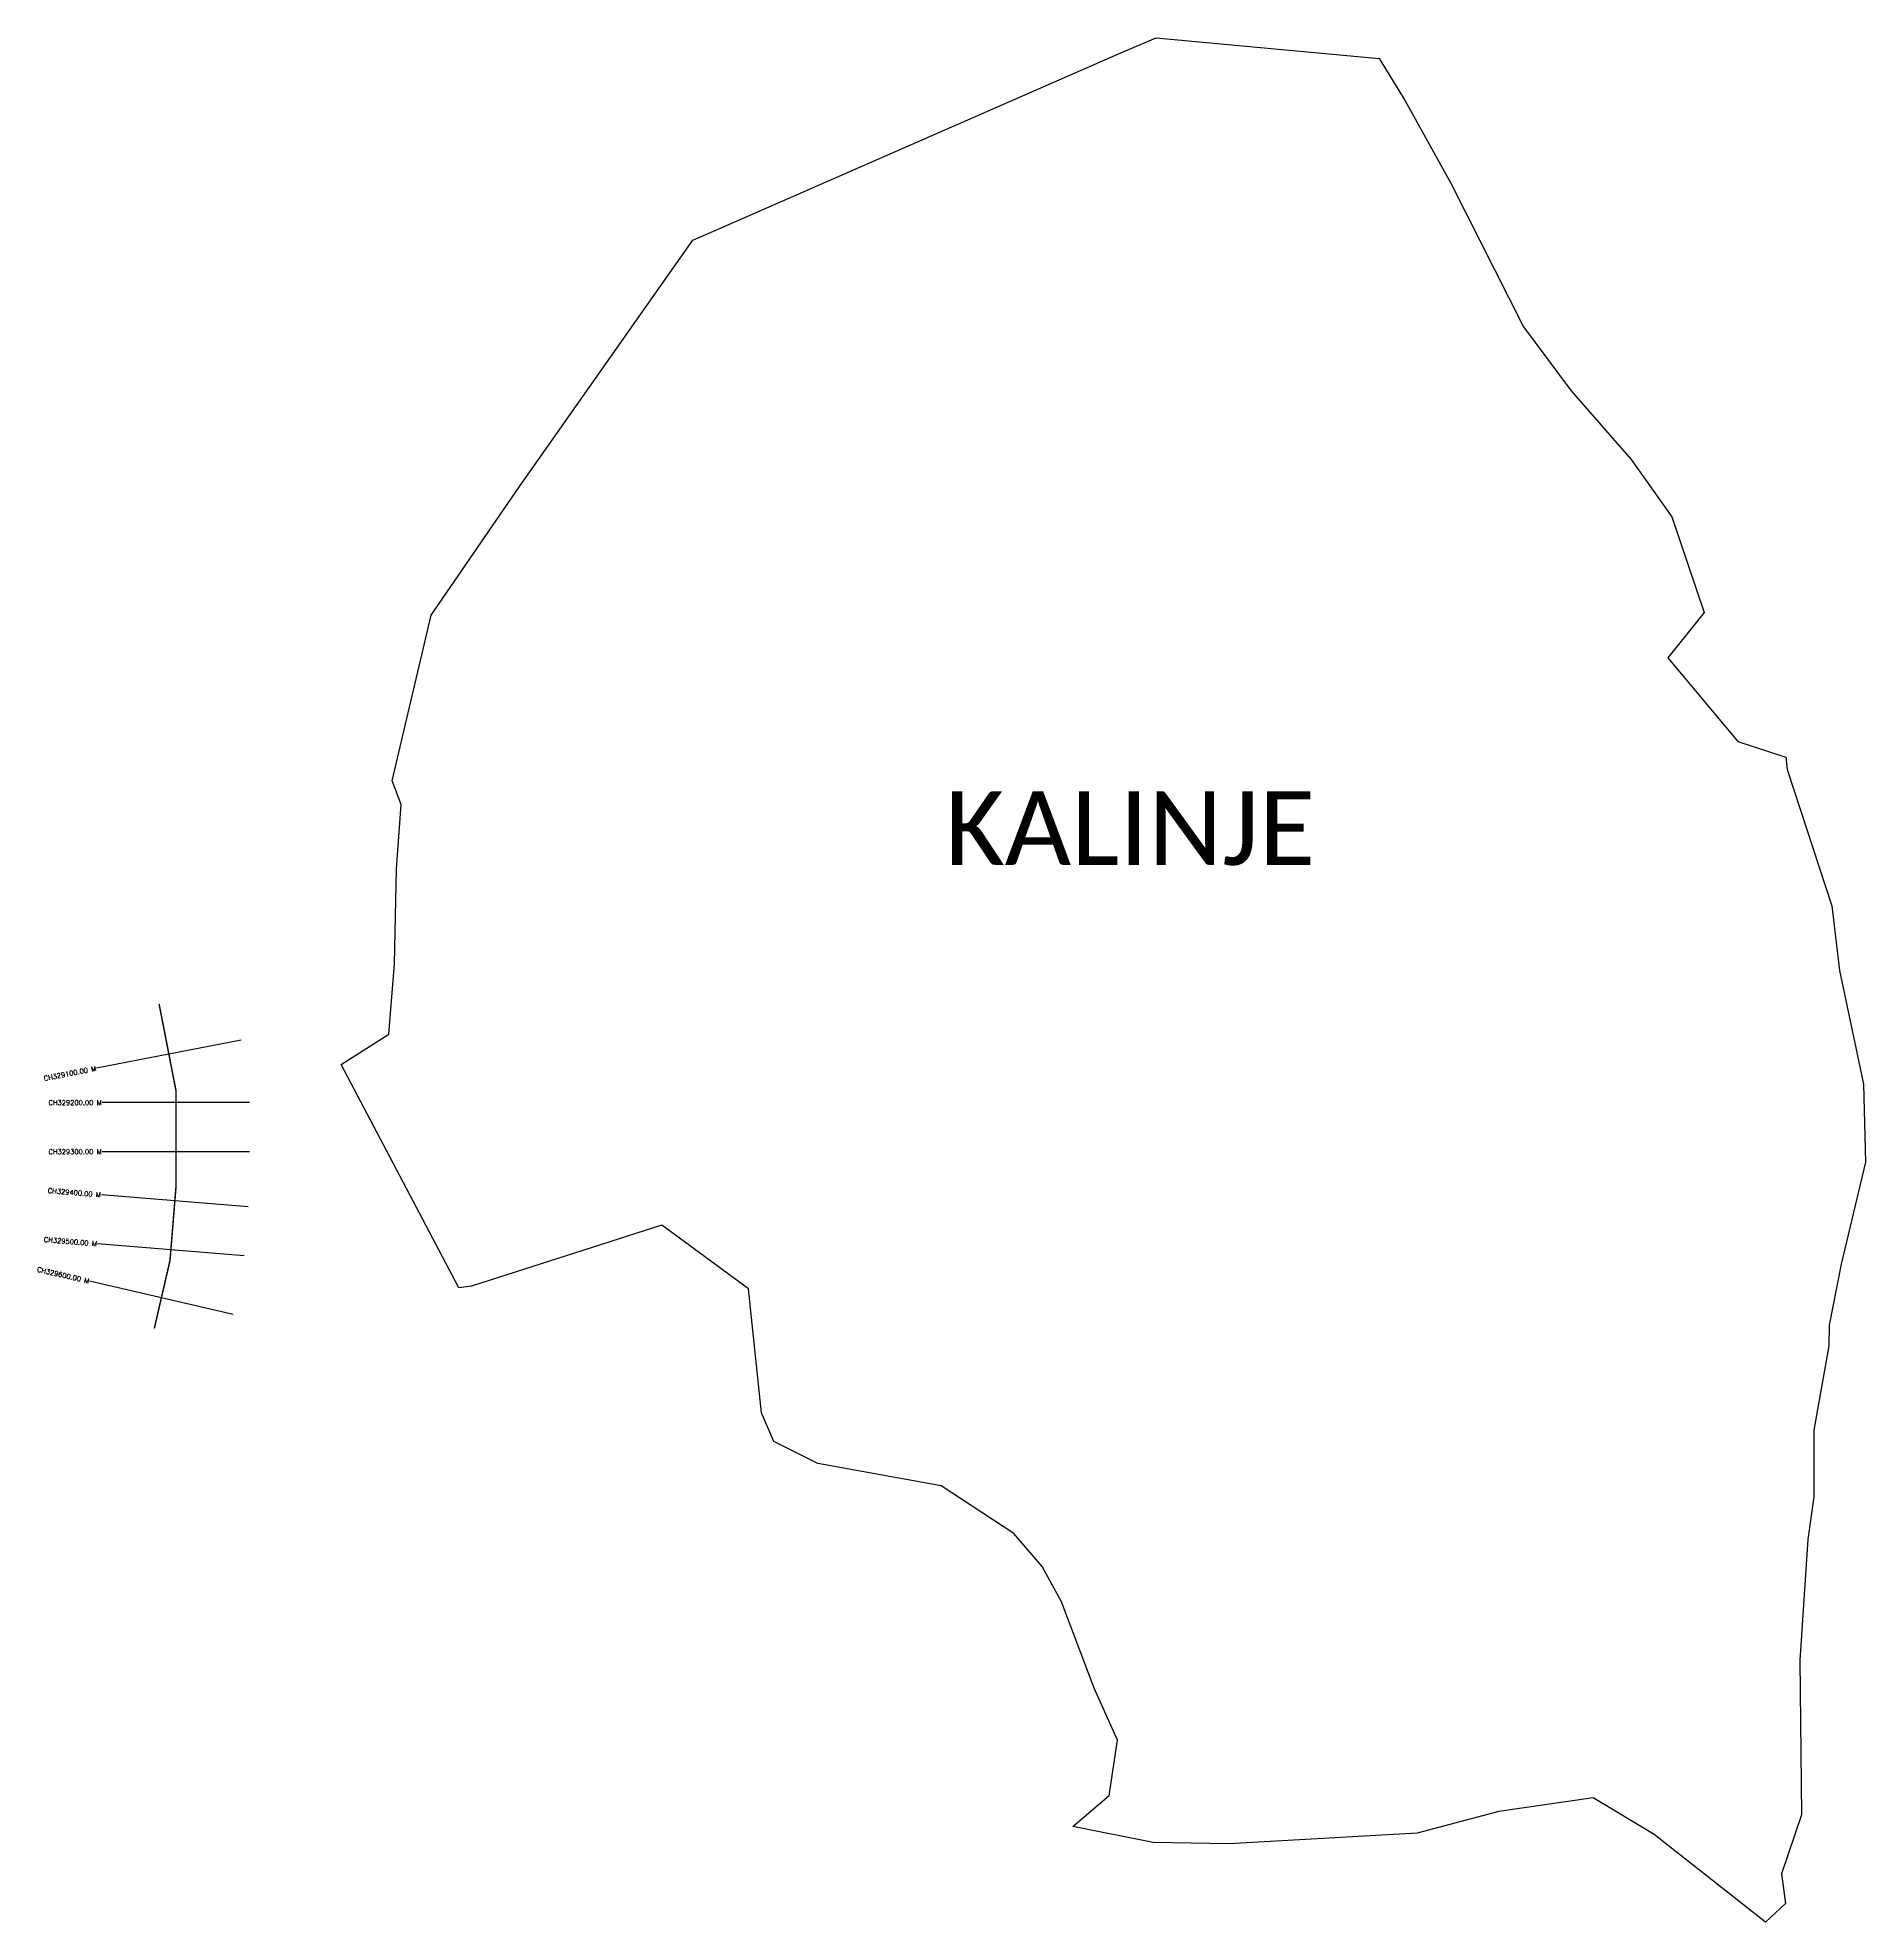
# Model space of a CAD drawing. Header units: metres. Extents: x 289663 to 293385, y 1993059 to 1996895.
import ezdxf
from ezdxf.enums import TextEntityAlignment as Align

# ---------------------------------------------------------------- set-up
doc = ezdxf.new("R2010")
doc.units = ezdxf.units.M
doc.header["$MEASUREMENT"] = 0
for name, color, linetype in [('CS', 134, 'Continuous'), ('CSMark', 6, 'Continuous'), ('NATURALLY PROTECTED', 3, 'Continuous'), ('village', 3, 'Continuous'), ('VILLAGE NAME', 250, 'Continuous')]:
    doc.layers.add(name, color=color, linetype=linetype)
doc.styles.get("Standard").update_dxf_attribs({"font": 'simplex.shx'})

msp = doc.modelspace()

# ---------------------------------------------------------------- linework, layer by layer
at = {"color": 3, "flags": 128}
msp.add_lwpolyline([(291940.4, 1996895.4), (292394.6, 1996853.2)], dxfattribs=at)
at = {"layer": 'CS'}
for p, q in [((290077.7, 1994854.9), (289783.2, 1994797.6)), ((290094.8, 1994727.6), (289794.8, 1994727.6)), ((290094.8, 1994627.6), (289794.8, 1994627.6)), ((290092.2, 1994515.5), (289793.2, 1994539.9)), ((290084.1, 1994415.9), (289785, 1994440.2)), ((290061.3, 1994296.4), (289769, 1994363.9))]:
    msp.add_line(p, q, dxfattribs=at)
at = {"layer": 'NATURALLY PROTECTED', "color": 2, "const_width": 3, "flags": 128}
msp.add_lwpolyline([(289910.5, 1994928.7), (289944.8, 1994752.6), (289944.8, 1994553.8), (289932.8, 1994406.6), (289900.8, 1994267.8)], dxfattribs=at)
at = {"layer": 'village', "color": 3}
for points in [[(293384.7, 1994606.5, 0), (293335.7, 1994398.6, 0), (293311, 1994274.6, 0), (293310.5, 1994232.2, 0), (293279.8, 1994061.2, 0), (293279.9, 1993925.1, 0), (293267.5, 1993838.2, 0), (293251.5, 1993592.9, 0), (293255, 1993277.8, 0), (293213.8, 1993157.5, 0), (293222, 1993097.5, 0), (293181.3, 1993059, 0), (292955, 1993238.1, 0), (292830.5, 1993312.7, 0), (292638.7, 1993284.9, 0), (292472.4, 1993240.2, 0), (292088.4, 1993218.6, 0), (291934.5, 1993221.3, 0), (291771.1, 1993253.8, 0), (291844.8, 1993317.5, 0), (291862.2, 1993429.8, 0), (291814.6, 1993535.8, 0), (291747.9, 1993711.7, 0), (291708.7, 1993783.6, 0), (291651.1, 1993850.8, 0), (291503.3, 1993947.5, 0), (291252.1, 1993992.9, 0), (291162.2, 1994037.6, 0), (291136.9, 1994096, 0), (291110.5, 1994348.4, 0), (290934.4, 1994478.4, 0), (290546.9, 1994354.2, 0), (290520.8, 1994350.7, 0), (290520.8, 1994350.7, 0), (290281.6, 1994805.2, 0), (290378.2, 1994866.9, 0), (290390.2, 1995010.2, 0), (290393.9, 1995203.8, 0), (290403.3, 1995334.2, 0), (290385.2, 1995382.6, 0), (290464.3, 1995719.6, 0), (290644.2, 1995981.8, 0), (290997, 1996483, 0), (291076.9, 1996518, 0), (291868.7, 1996864.8, 0), (291940.4, 1996895.4, 0)], [(292394.6, 1996853.2, 0), (292447.8, 1996767, 0), (292541, 1996599, 0), (292688.8, 1996306.8, 0), (292785.4, 1996176.5, 0), (292908, 1996036.7, 0), (292990.4, 1995920.3, 0), (293056.2, 1995725.6, 0), (292982.7, 1995633.2, 0), (293125, 1995462.4, 0), (293222.6, 1995431.1, 0), (293225.6, 1995405.7, 0), (293316.8, 1995128.5, 0), (293332.3, 1994996.7, 0), (293380.9, 1994765.5, 0), (293384.7, 1994606.5, 0)]]:
    msp.add_polyline3d(points, dxfattribs=at)

# ---------------------------------------------------------------- texts
at = {"layer": 'CSMark'}
for s, rotation, p in [('CH329100.00 M', 11.0134, (289782.3, 1994797.4)), ('CH329400.00 M', 355.3457, (289792.2, 1994539.9)), ('CH329500.00 M', 355.3457, (289784.1, 1994440.3)), ('CH329600.00 M', 346.9957, (289768, 1994364.1))]:
    msp.add_text(s, height=10, rotation=rotation, dxfattribs=at).set_placement(p, align=Align.MIDDLE_RIGHT)
for s, p in [('CH329200.00 M', (289793.8, 1994727.6)), ('CH329300.00 M', (289793.8, 1994627.6))]:
    msp.add_text(s, height=10, dxfattribs=at).set_placement(p, align=Align.MIDDLE_RIGHT)
at = {"layer": 'VILLAGE NAME', "insert": (291510.8, 1995361.6), "char_height": 150, "attachment_point": 1}
msp.add_mtext_dynamic_manual_height_columns('{\\fCalibri|b0|i0|c0|p34;KALINJE}', width=1877.914, gutter_width=1, heights=[0], dxfattribs=at)

doc.saveas('drawing.dxf')
